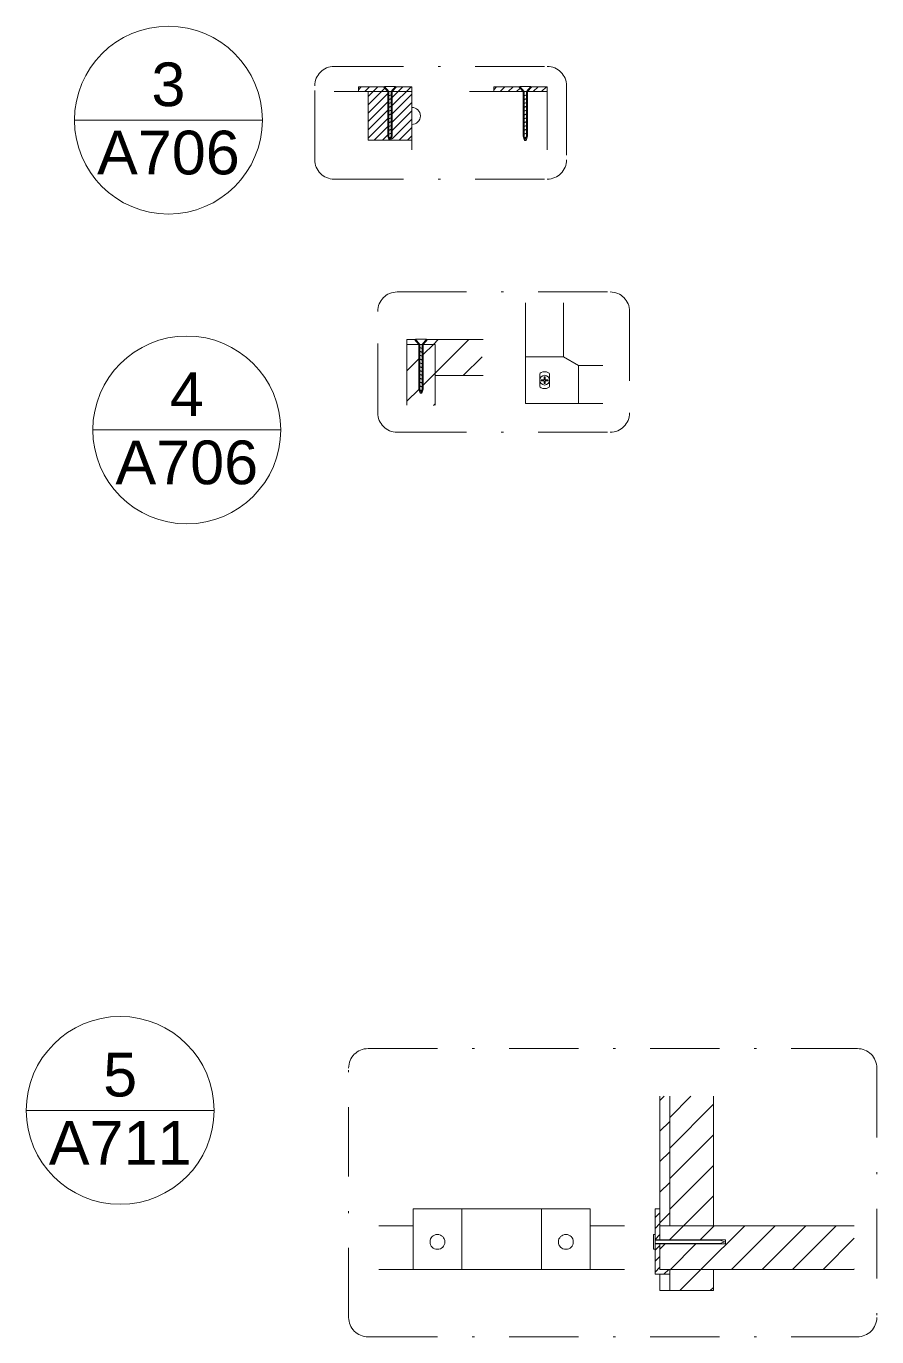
# Model space of a CAD drawing. Header units: millimetres. Extents: x 1505 to 3782, y 1569 to 3456.
# Drawn here: x 1509.2 to 1548.1, y 1636.4 to 1696.4 of the extents above; entities that cross this region are included whole.
import ezdxf
from ezdxf.enums import TextEntityAlignment as Align

# ---------------------------------------------------------------- set-up
doc = ezdxf.new("R2010")
doc.units = ezdxf.units.MM
doc.linetypes.add('CENTERX2', pattern=[4, 2.5, -0.5, 0.5, -0.5])
doc.linetypes.add('TRATTOPUNTO2', pattern=[12.7, 6.35, -3.175, 0, -3.175])
for name, color, linetype, lineweight in [('A-FURN', 8, 'Continuous', 18), ('G-ANNO-DIM', 3, 'Continuous', 18), ('meccanismi', 4, 'Continuous', 18), ('viti', 2, 'Continuous', 18)]:
    doc.layers.add(name, color=color, linetype=linetype, lineweight=lineweight)
doc.styles.get("Standard").update_dxf_attribs({"font": 'arial.ttf'})
pattern_1 = [(225, (3654.1321, -1500.2862), (0.69846535, -0.69846535), [])]

msp = doc.modelspace()

# ---------------------------------------------------------------- hatches: boundary and pattern name
at = {"layer": 'A-FURN'}
h = msp.add_hatch(dxfattribs=at)
h.set_pattern_fill('ANSI31', color=256, scale=0.084537, angle=180)
h.set_pattern_definition([(225, (3578.37032, -1537.85956), (0.189791635, -0.189791635), [])])
h.paths.add_polyline_path([(1525.875, 1691.624), (1525.875, 1691.47), (1525.764, 1691.447), (1525.764, 1691.6)])
h.paths.add_polyline_path([(1525.74, 1691.441), (1525.741, 1691.442), (1525.899, 1691.476), (1525.9, 1691.476), (1525.9, 1691.476), (1525.901, 1691.475), (1525.901, 1691.475), (1525.902, 1691.475), (1525.902, 1691.474), (1525.903, 1691.474), (1525.903, 1691.473), (1525.903, 1691.472), (1525.904, 1691.472), (1525.904, 1691.471), (1525.904, 1691.47), (1525.904, 1691.469), (1525.904, 1691.468), (1525.905, 1691.467), (1525.905, 1691.466), (1525.905, 1691.465), (1525.905, 1691.464), (1525.904, 1691.463), (1525.904, 1691.462), (1525.904, 1691.461), (1525.904, 1691.46), (1525.904, 1691.459), (1525.903, 1691.458), (1525.903, 1691.457), (1525.903, 1691.457), (1525.902, 1691.456), (1525.902, 1691.455), (1525.901, 1691.455), (1525.901, 1691.454), (1525.9, 1691.454), (1525.9, 1691.453), (1525.899, 1691.453), (1525.741, 1691.419), (1525.74, 1691.419), (1525.739, 1691.419), (1525.739, 1691.419), (1525.738, 1691.42), (1525.738, 1691.42), (1525.737, 1691.421), (1525.737, 1691.421), (1525.737, 1691.422), (1525.736, 1691.422), (1525.736, 1691.423), (1525.736, 1691.424), (1525.736, 1691.425), (1525.735, 1691.426), (1525.735, 1691.427), (1525.735, 1691.428), (1525.735, 1691.429), (1525.735, 1691.43), (1525.735, 1691.431), (1525.735, 1691.432), (1525.735, 1691.433), (1525.736, 1691.434), (1525.736, 1691.435), (1525.736, 1691.436), (1525.736, 1691.437), (1525.737, 1691.437), (1525.737, 1691.438), (1525.737, 1691.439), (1525.738, 1691.44), (1525.738, 1691.44), (1525.739, 1691.441), (1525.739, 1691.441)])
h.paths.add_polyline_path([(1525.875, 1691.822), (1525.764, 1691.798), (1525.764, 1691.952), (1525.875, 1691.975)])
h.paths.add_polyline_path([(1526.065, 1693.594), (1525.875, 1693.371), (1526.821, 1693.371), (1526.821, 1693.594)])
h.paths.add_polyline_path([(1525.875, 1693.205), (1525.875, 1693.052), (1525.764, 1693.028), (1525.764, 1693.182)])
h.paths.add_polyline_path([(1525.9, 1693.035), (1525.899, 1693.035), (1525.741, 1693.001), (1525.74, 1693.001), (1525.74, 1693.001), (1525.739, 1693.001), (1525.739, 1693.001), (1525.738, 1693.001), (1525.738, 1693.002), (1525.737, 1693.002), (1525.737, 1693.002), (1525.737, 1693.003), (1525.737, 1693.004), (1525.736, 1693.004), (1525.736, 1693.005), (1525.736, 1693.006), (1525.736, 1693.006), (1525.736, 1693.007), (1525.735, 1693.008), (1525.735, 1693.009), (1525.735, 1693.009), (1525.735, 1693.01), (1525.735, 1693.011), (1525.735, 1693.012), (1525.735, 1693.013), (1525.735, 1693.014), (1525.736, 1693.015), (1525.736, 1693.015), (1525.736, 1693.016), (1525.736, 1693.017), (1525.736, 1693.018), (1525.737, 1693.018), (1525.737, 1693.019), (1525.737, 1693.02), (1525.737, 1693.02), (1525.738, 1693.021), (1525.738, 1693.021), (1525.739, 1693.022), (1525.739, 1693.022), (1525.74, 1693.023), (1525.74, 1693.023), (1525.741, 1693.023), (1525.899, 1693.057), (1525.9, 1693.057), (1525.9, 1693.057), (1525.901, 1693.057), (1525.901, 1693.057), (1525.902, 1693.056), (1525.902, 1693.056), (1525.902, 1693.056), (1525.903, 1693.055), (1525.903, 1693.055), (1525.903, 1693.054), (1525.904, 1693.054), (1525.904, 1693.053), (1525.904, 1693.052), (1525.904, 1693.052), (1525.904, 1693.051), (1525.904, 1693.05), (1525.904, 1693.049), (1525.905, 1693.048), (1525.905, 1693.047), (1525.905, 1693.047), (1525.905, 1693.046), (1525.904, 1693.045), (1525.904, 1693.044), (1525.904, 1693.043), (1525.904, 1693.042), (1525.904, 1693.042), (1525.904, 1693.041), (1525.904, 1693.04), (1525.903, 1693.039), (1525.903, 1693.039), (1525.903, 1693.038), (1525.902, 1693.037), (1525.902, 1693.037), (1525.902, 1693.036), (1525.901, 1693.036), (1525.901, 1693.035), (1525.9, 1693.035)])
h.paths.add_polyline_path([(1525.764, 1692.852), (1525.764, 1693.006), (1525.875, 1693.03), (1525.875, 1692.876)])
h.paths.add_polyline_path([(1525.764, 1692.501), (1525.764, 1692.654), (1525.875, 1692.678), (1525.875, 1692.525)])
h.paths.add_polyline_path([(1525.74, 1692.671), (1525.741, 1692.672), (1525.899, 1692.706), (1525.9, 1692.706), (1525.9, 1692.706), (1525.901, 1692.705), (1525.901, 1692.705), (1525.902, 1692.705), (1525.902, 1692.705), (1525.902, 1692.704), (1525.903, 1692.704), (1525.903, 1692.703), (1525.903, 1692.703), (1525.904, 1692.702), (1525.904, 1692.702), (1525.904, 1692.701), (1525.904, 1692.7), (1525.904, 1692.699), (1525.904, 1692.699), (1525.904, 1692.698), (1525.905, 1692.697), (1525.905, 1692.696), (1525.905, 1692.695), (1525.905, 1692.694), (1525.904, 1692.693), (1525.904, 1692.693), (1525.904, 1692.692), (1525.904, 1692.691), (1525.904, 1692.69), (1525.904, 1692.689), (1525.904, 1692.689), (1525.903, 1692.688), (1525.903, 1692.687), (1525.903, 1692.686), (1525.902, 1692.686), (1525.902, 1692.685), (1525.902, 1692.685), (1525.901, 1692.684), (1525.901, 1692.684), (1525.9, 1692.684), (1525.9, 1692.683), (1525.899, 1692.683), (1525.741, 1692.649), (1525.74, 1692.649), (1525.74, 1692.649), (1525.739, 1692.649), (1525.739, 1692.65), (1525.738, 1692.65), (1525.738, 1692.65), (1525.737, 1692.651), (1525.737, 1692.651), (1525.737, 1692.652), (1525.737, 1692.652), (1525.736, 1692.653), (1525.736, 1692.653), (1525.736, 1692.654), (1525.736, 1692.655), (1525.736, 1692.656), (1525.735, 1692.656), (1525.735, 1692.657), (1525.735, 1692.658), (1525.735, 1692.659), (1525.735, 1692.66), (1525.735, 1692.661), (1525.735, 1692.661), (1525.735, 1692.662), (1525.736, 1692.663), (1525.736, 1692.664), (1525.736, 1692.665), (1525.736, 1692.666), (1525.736, 1692.666), (1525.737, 1692.667), (1525.737, 1692.668), (1525.737, 1692.668), (1525.737, 1692.669), (1525.738, 1692.67), (1525.738, 1692.67), (1525.739, 1692.67), (1525.739, 1692.671), (1525.74, 1692.671)])
h.paths.add_polyline_path([(1525.764, 1692.303), (1525.875, 1692.327), (1525.875, 1692.173), (1525.764, 1692.15)])
h.paths.add_polyline_path([(1525.718, 1691.146), (1525.718, 1693.371), (1524.819, 1693.371), (1524.819, 1691.146)])
h.paths.add_polyline_path([(1525.921, 1693.371), (1525.921, 1691.146), (1526.821, 1691.146), (1526.821, 1693.371)])
h.paths.add_polyline_path([(1525.9, 1693.233), (1525.741, 1693.199), (1525.74, 1693.198), (1525.738, 1693.197), (1525.737, 1693.196), (1525.737, 1693.194), (1525.736, 1693.193), (1525.736, 1693.191), (1525.735, 1693.19), (1525.735, 1693.188), (1525.735, 1693.186), (1525.735, 1693.185), (1525.735, 1693.183), (1525.736, 1693.182), (1525.736, 1693.18), (1525.737, 1693.179), (1525.737, 1693.178), (1525.738, 1693.177), (1525.74, 1693.176), (1525.764, 1693.182), (1525.764, 1693.028), (1525.741, 1693.023), (1525.74, 1693.023), (1525.738, 1693.022), (1525.737, 1693.02), (1525.737, 1693.019), (1525.736, 1693.017), (1525.736, 1693.016), (1525.735, 1693.014), (1525.735, 1693.012), (1525.735, 1693.011), (1525.735, 1693.009), (1525.735, 1693.007), (1525.736, 1693.006), (1525.736, 1693.005), (1525.737, 1693.003), (1525.737, 1693.002), (1525.738, 1693.001), (1525.74, 1693.001), (1525.764, 1693.006), (1525.764, 1692.852), (1525.741, 1692.847), (1525.74, 1692.847), (1525.738, 1692.846), (1525.737, 1692.844), (1525.737, 1692.843), (1525.736, 1692.842), (1525.736, 1692.84), (1525.735, 1692.838), (1525.735, 1692.837), (1525.735, 1692.835), (1525.735, 1692.833), (1525.735, 1692.832), (1525.736, 1692.83), (1525.736, 1692.829), (1525.737, 1692.828), (1525.737, 1692.827), (1525.738, 1692.825), (1525.74, 1692.825), (1525.764, 1692.83), (1525.764, 1692.677), (1525.741, 1692.672), (1525.74, 1692.671), (1525.738, 1692.67), (1525.737, 1692.669), (1525.737, 1692.667), (1525.736, 1692.666), (1525.736, 1692.664), (1525.735, 1692.663), (1525.735, 1692.661), (1525.735, 1692.659), (1525.735, 1692.658), (1525.735, 1692.656), (1525.736, 1692.655), (1525.736, 1692.653), (1525.737, 1692.652), (1525.737, 1692.651), (1525.738, 1692.65), (1525.74, 1692.649), (1525.764, 1692.654), (1525.764, 1692.501), (1525.741, 1692.496), (1525.74, 1692.495), (1525.738, 1692.495), (1525.737, 1692.493), (1525.737, 1692.492), (1525.736, 1692.49), (1525.736, 1692.489), (1525.735, 1692.487), (1525.735, 1692.485), (1525.735, 1692.484), (1525.735, 1692.482), (1525.735, 1692.48), (1525.736, 1692.479), (1525.736, 1692.477), (1525.737, 1692.476), (1525.737, 1692.475), (1525.738, 1692.474), (1525.74, 1692.473), (1525.764, 1692.479), (1525.764, 1692.325), (1525.741, 1692.32), (1525.74, 1692.32), (1525.738, 1692.319), (1525.737, 1692.317), (1525.737, 1692.316), (1525.736, 1692.314), (1525.736, 1692.313), (1525.735, 1692.311), (1525.735, 1692.31), (1525.735, 1692.308), (1525.735, 1692.306), (1525.735, 1692.305), (1525.736, 1692.303), (1525.736, 1692.302), (1525.737, 1692.301), (1525.737, 1692.299), (1525.738, 1692.298), (1525.74, 1692.298), (1525.764, 1692.303), (1525.764, 1692.15), (1525.741, 1692.144), (1525.74, 1692.144), (1525.738, 1692.143), (1525.737, 1692.141), (1525.737, 1692.14), (1525.736, 1692.139), (1525.736, 1692.137), (1525.735, 1692.135), (1525.735, 1692.134), (1525.735, 1692.132), (1525.735, 1692.131), (1525.735, 1692.129), (1525.736, 1692.127), (1525.736, 1692.126), (1525.737, 1692.125), (1525.737, 1692.124), (1525.738, 1692.123), (1525.74, 1692.122), (1525.764, 1692.127), (1525.764, 1691.974), (1525.741, 1691.969), (1525.74, 1691.968), (1525.738, 1691.967), (1525.737, 1691.966), (1525.737, 1691.964), (1525.736, 1691.963), (1525.736, 1691.961), (1525.735, 1691.96), (1525.735, 1691.958), (1525.735, 1691.956), (1525.735, 1691.955), (1525.735, 1691.953), (1525.736, 1691.952), (1525.736, 1691.95), (1525.737, 1691.949), (1525.737, 1691.948), (1525.738, 1691.947), (1525.74, 1691.946), (1525.764, 1691.952), (1525.764, 1691.798), (1525.741, 1691.793), (1525.74, 1691.793), (1525.738, 1691.792), (1525.737, 1691.79), (1525.737, 1691.789), (1525.736, 1691.787), (1525.736, 1691.786), (1525.735, 1691.784), (1525.735, 1691.782), (1525.735, 1691.781), (1525.735, 1691.779), (1525.735, 1691.777), (1525.736, 1691.776), (1525.736, 1691.775), (1525.737, 1691.773), (1525.737, 1691.772), (1525.738, 1691.771), (1525.74, 1691.771), (1525.764, 1691.776), (1525.764, 1691.622), (1525.741, 1691.617), (1525.74, 1691.617), (1525.738, 1691.616), (1525.737, 1691.614), (1525.737, 1691.613), (1525.736, 1691.612), (1525.736, 1691.61), (1525.735, 1691.608), (1525.735, 1691.607), (1525.735, 1691.605), (1525.735, 1691.603), (1525.735, 1691.602), (1525.736, 1691.6), (1525.736, 1691.599), (1525.737, 1691.598), (1525.737, 1691.597), (1525.738, 1691.595), (1525.74, 1691.595), (1525.764, 1691.6), (1525.764, 1691.447), (1525.741, 1691.442), (1525.74, 1691.441), (1525.738, 1691.44), (1525.737, 1691.439), (1525.737, 1691.437), (1525.736, 1691.436), (1525.736, 1691.434), (1525.735, 1691.433), (1525.735, 1691.431), (1525.735, 1691.429), (1525.735, 1691.428), (1525.735, 1691.426), (1525.736, 1691.425), (1525.736, 1691.423), (1525.737, 1691.422), (1525.737, 1691.421), (1525.738, 1691.42), (1525.74, 1691.419), (1525.764, 1691.424), (1525.764, 1691.327), (1525.782, 1691.275), (1525.768, 1691.272), (1525.767, 1691.271), (1525.766, 1691.27), (1525.765, 1691.269), (1525.764, 1691.267), (1525.763, 1691.266), (1525.763, 1691.264), (1525.763, 1691.263), (1525.763, 1691.261), (1525.763, 1691.259), (1525.763, 1691.258), (1525.763, 1691.256), (1525.763, 1691.255), (1525.763, 1691.253), (1525.764, 1691.252), (1525.765, 1691.251), (1525.766, 1691.25), (1525.767, 1691.249), (1525.789, 1691.254), (1525.82, 1691.161), (1525.856, 1691.268), (1525.879, 1691.273), (1525.88, 1691.274), (1525.882, 1691.275), (1525.883, 1691.276), (1525.883, 1691.278), (1525.884, 1691.279), (1525.884, 1691.281), (1525.885, 1691.282), (1525.885, 1691.284), (1525.885, 1691.286), (1525.885, 1691.287), (1525.885, 1691.289), (1525.884, 1691.29), (1525.884, 1691.292), (1525.884, 1691.293), (1525.883, 1691.294), (1525.882, 1691.295), (1525.88, 1691.296), (1525.864, 1691.292), (1525.875, 1691.327), (1525.875, 1691.448), (1525.899, 1691.453), (1525.9, 1691.454), (1525.902, 1691.455), (1525.903, 1691.456), (1525.903, 1691.458), (1525.904, 1691.459), (1525.904, 1691.461), (1525.904, 1691.462), (1525.905, 1691.464), (1525.905, 1691.466), (1525.905, 1691.467), (1525.904, 1691.469), (1525.904, 1691.47), (1525.904, 1691.472), (1525.903, 1691.473), (1525.903, 1691.474), (1525.902, 1691.475), (1525.9, 1691.476), (1525.875, 1691.47), (1525.875, 1691.624), (1525.899, 1691.629), (1525.9, 1691.629), (1525.902, 1691.63), (1525.903, 1691.632), (1525.903, 1691.633), (1525.904, 1691.635), (1525.904, 1691.636), (1525.904, 1691.638), (1525.905, 1691.64), (1525.905, 1691.641), (1525.905, 1691.643), (1525.904, 1691.645), (1525.904, 1691.646), (1525.904, 1691.647), (1525.903, 1691.649), (1525.903, 1691.65), (1525.902, 1691.651), (1525.9, 1691.651), (1525.875, 1691.646), (1525.875, 1691.8), (1525.899, 1691.805), (1525.9, 1691.805), (1525.902, 1691.806), (1525.903, 1691.808), (1525.903, 1691.809), (1525.904, 1691.811), (1525.904, 1691.812), (1525.904, 1691.814), (1525.905, 1691.815), (1525.905, 1691.817), (1525.905, 1691.819), (1525.904, 1691.82), (1525.904, 1691.822), (1525.904, 1691.823), (1525.903, 1691.824), (1525.903, 1691.825), (1525.902, 1691.827), (1525.9, 1691.827), (1525.875, 1691.822), (1525.875, 1691.975), (1525.899, 1691.98), (1525.9, 1691.981), (1525.902, 1691.982), (1525.903, 1691.984), (1525.903, 1691.985), (1525.904, 1691.986), (1525.904, 1691.988), (1525.904, 1691.989), (1525.905, 1691.991), (1525.905, 1691.993), (1525.905, 1691.994), (1525.904, 1691.996), (1525.904, 1691.997), (1525.904, 1691.999), (1525.903, 1692), (1525.903, 1692.001), (1525.902, 1692.002), (1525.9, 1692.003), (1525.875, 1691.998), (1525.875, 1692.151), (1525.899, 1692.156), (1525.9, 1692.157), (1525.902, 1692.158), (1525.903, 1692.159), (1525.903, 1692.161), (1525.904, 1692.162), (1525.904, 1692.163), (1525.904, 1692.165), (1525.905, 1692.167), (1525.905, 1692.168), (1525.905, 1692.17), (1525.904, 1692.172), (1525.904, 1692.173), (1525.904, 1692.175), (1525.903, 1692.176), (1525.903, 1692.177), (1525.902, 1692.178), (1525.9, 1692.179), (1525.875, 1692.173), (1525.875, 1692.327), (1525.899, 1692.332), (1525.9, 1692.332), (1525.902, 1692.333), (1525.903, 1692.335), (1525.903, 1692.336), (1525.904, 1692.338), (1525.904, 1692.339), (1525.904, 1692.341), (1525.905, 1692.342), (1525.905, 1692.344), (1525.905, 1692.346), (1525.904, 1692.347), (1525.904, 1692.349), (1525.904, 1692.35), (1525.903, 1692.352), (1525.903, 1692.353), (1525.902, 1692.354), (1525.9, 1692.354), (1525.875, 1692.349), (1525.875, 1692.503), (1525.899, 1692.508), (1525.9, 1692.508), (1525.902, 1692.509), (1525.903, 1692.511), (1525.903, 1692.512), (1525.904, 1692.513), (1525.904, 1692.515), (1525.904, 1692.517), (1525.905, 1692.518), (1525.905, 1692.52), (1525.905, 1692.522), (1525.904, 1692.523), (1525.904, 1692.525), (1525.904, 1692.526), (1525.903, 1692.527), (1525.903, 1692.528), (1525.902, 1692.529), (1525.9, 1692.53), (1525.875, 1692.525), (1525.875, 1692.678), (1525.899, 1692.683), (1525.9, 1692.684), (1525.902, 1692.685), (1525.903, 1692.686), (1525.903, 1692.688), (1525.904, 1692.689), (1525.904, 1692.691), (1525.904, 1692.692), (1525.905, 1692.694), (1525.905, 1692.696), (1525.905, 1692.697), (1525.904, 1692.699), (1525.904, 1692.7), (1525.904, 1692.702), (1525.903, 1692.703), (1525.903, 1692.704), (1525.902, 1692.705), (1525.9, 1692.706), (1525.875, 1692.7), (1525.875, 1692.854), (1525.899, 1692.859), (1525.9, 1692.859), (1525.902, 1692.86), (1525.903, 1692.862), (1525.903, 1692.863), (1525.904, 1692.865), (1525.904, 1692.866), (1525.904, 1692.868), (1525.905, 1692.87), (1525.905, 1692.871), (1525.905, 1692.873), (1525.904, 1692.875), (1525.904, 1692.876), (1525.904, 1692.877), (1525.903, 1692.879), (1525.903, 1692.88), (1525.902, 1692.881), (1525.9, 1692.881), (1525.875, 1692.876), (1525.875, 1693.03), (1525.899, 1693.035), (1525.9, 1693.035), (1525.902, 1693.036), (1525.903, 1693.038), (1525.903, 1693.039), (1525.904, 1693.041), (1525.904, 1693.042), (1525.904, 1693.044), (1525.905, 1693.045), (1525.905, 1693.047), (1525.905, 1693.049), (1525.904, 1693.05), (1525.904, 1693.052), (1525.904, 1693.053), (1525.903, 1693.054), (1525.903, 1693.055), (1525.902, 1693.057), (1525.9, 1693.057), (1525.875, 1693.052), (1525.875, 1693.205), (1525.899, 1693.21), (1525.9, 1693.211), (1525.902, 1693.212), (1525.903, 1693.214), (1525.903, 1693.215), (1525.904, 1693.216), (1525.904, 1693.218), (1525.904, 1693.219), (1525.905, 1693.221), (1525.905, 1693.223), (1525.905, 1693.224), (1525.904, 1693.226), (1525.904, 1693.227), (1525.904, 1693.229), (1525.903, 1693.23), (1525.903, 1693.231), (1525.902, 1693.232)])
h.paths.add_polyline_path([(1525.718, 1693.371), (1525.529, 1693.594), (1524.374, 1693.594), (1524.374, 1693.371)])
h = msp.add_hatch(dxfattribs=at)
h.set_pattern_fill('ANSI31', color=256, scale=0.311112, angle=180)
h.set_pattern_definition([(225, (-1448.5285, -1553.2216), (0.69846535, -0.69846535), [])])
h.paths.add_polyline_path([(1538.611, 1647.4), (1538.166, 1647.4), (1538.166, 1641.479), (1538.611, 1641.479)])
h = msp.add_hatch(dxfattribs=at)
h.set_pattern_fill('ANSI31', color=256, scale=0.311112, angle=180)
h.set_pattern_definition(pattern_1)
h.paths.add_polyline_path([(1540.611, 1647.4), (1538.611, 1647.4), (1538.611, 1641.479), (1540.611, 1641.479)])
h = msp.add_hatch(dxfattribs=at)
h.set_pattern_fill('ANSI31', color=256, scale=0.111111)
h.set_pattern_definition([(45, (1129.64293, 1309.38232), (-0.2494519, 0.2494519), [])])
h.paths.add_polyline_path([(1537.944, 1640.813), (1538.166, 1640.813), (1538.166, 1642.246), (1537.944, 1642.246)])
h.paths.add_polyline_path([(1538.166, 1640.665), (1537.944, 1640.665), (1537.944, 1640.399), (1537.944, 1639.257), (1538.611, 1639.257), (1538.611, 1639.479), (1538.166, 1639.479)])
h = msp.add_hatch(dxfattribs=at)
h.set_pattern_fill('ANSI31', color=256, scale=0.311112, angle=180)
h.set_pattern_definition(pattern_1)
h.paths.add_polyline_path([(1538.611, 1639.479), (1538.611, 1638.511), (1540.611, 1638.511), (1540.611, 1639.479)])
at = {"layer": 'meccanismi'}
h = msp.add_hatch(dxfattribs=at)
h.set_pattern_fill('ANSI31', color=8, scale=0.311112, angle=180)
h.set_pattern_definition([(225, (1920.5835, 1024.0946), (0.6984653, -0.6984653), [])])
h.paths.add_polyline_path([(1530.08, 1682.029, -0.151551), (1529.707, 1680.381), (1527.879, 1680.381), (1527.879, 1681.807), (1527.293, 1681.807), (1527.482, 1682.029)])

# ---------------------------------------------------------------- linework, layer by layer
at = {"layer": 'A-FURN', "color": 6}
for p, q in [((1525.718, 1693.371), (1525.529, 1693.594)), ((1526.111, 1693.594), (1525.921, 1693.371)), ((1531.907, 1693.371), (1531.717, 1693.594)), ((1532.299, 1693.594), (1532.11, 1693.371)), ((1525.718, 1693.371), (1525.718, 1691.327)), ((1525.921, 1693.371), (1525.921, 1691.327)), ((1531.907, 1693.371), (1531.907, 1691.327)), ((1532.11, 1693.371), (1532.11, 1691.327)), ((1532.021, 1683.715), (1532.021, 1681.231)), ((1533.76, 1681.231), (1533.76, 1683.715)), ((1526.596, 1679.029), (1526.596, 1681.807)), ((1527.136, 1681.807), (1526.947, 1682.029)), ((1527.136, 1681.807), (1527.136, 1679.763)), ((1527.529, 1682.029), (1527.339, 1681.807)), ((1527.339, 1681.807), (1527.339, 1679.763)), ((1527.879, 1679.029), (1527.879, 1681.807))]:
    msp.add_line(p, q, dxfattribs=at)
at = {"layer": 'A-FURN', "linetype": 'Continuous'}
for p, q in [((1530.694, 1693.594), (1530.562, 1693.461)), ((1531.074, 1693.594), (1530.851, 1693.371)), ((1531.453, 1693.594), (1531.231, 1693.371)), ((1532.592, 1693.594), (1532.37, 1693.371)), ((1532.972, 1693.594), (1532.749, 1693.371)), ((1531.77, 1693.531), (1531.611, 1693.371)), ((1527.804, 1681.807), (1527.339, 1681.342)), ((1527.136, 1681.139), (1526.596, 1680.599)), ((1527.879, 1680.485), (1527.339, 1679.945)), ((1527.136, 1679.742), (1526.596, 1679.202)), ((1527.879, 1679.088), (1527.803, 1679.013)), ((1539.247, 1641.479), (1538.603, 1640.835)), ((1540.644, 1641.479), (1540, 1640.835)), ((1542.041, 1641.479), (1540.041, 1639.479)), ((1543.438, 1641.479), (1541.438, 1639.479)), ((1544.835, 1641.479), (1542.835, 1639.479)), ((1546.232, 1641.479), (1544.232, 1639.479)), ((1547.055, 1640.906), (1545.629, 1639.479)), ((1538.41, 1640.642), (1538.166, 1640.398)), ((1539.807, 1640.642), (1538.644, 1639.479)), ((1547.055, 1639.509), (1547.026, 1639.479))]:
    msp.add_line(p, q, dxfattribs=at)
at = {"layer": 'A-FURN', "color": 6, "linetype": 'CENTERX2'}
for p, q in [((1525.718, 1691.327), (1525.779, 1691.146)), ((1525.921, 1691.327), (1525.861, 1691.146)), ((1531.907, 1691.327), (1531.97, 1691.138)), ((1532.11, 1691.327), (1532.047, 1691.138))]:
    msp.add_line(p, q, dxfattribs=at)
at = {"layer": 'A-FURN'}
for p, q in [((1527.136, 1681.807), (1526.596, 1681.807)), ((1527.879, 1681.807), (1527.339, 1681.807)), ((1535.547, 1679.106), (1533.953, 1679.106)), ((1538.611, 1647.4), (1538.611, 1641.479)), ((1540.611, 1641.479), (1540.611, 1647.4)), ((1538.166, 1642.085), (1538.166, 1640.835)), ((1525.302, 1641.479), (1526.879, 1641.479)), ((1525.302, 1641.479), (1526.879, 1641.479)), ((1534.973, 1641.479), (1536.55, 1641.479)), ((1538.166, 1641.479), (1547.055, 1641.479)), ((1537.944, 1640.835), (1541.162, 1640.835)), ((1541.162, 1640.642), (1541.162, 1640.835)), ((1537.944, 1640.642), (1541.162, 1640.642)), ((1538.166, 1640.642), (1538.166, 1639.479)), ((1536.55, 1639.479), (1525.302, 1639.479)), ((1538.166, 1639.479), (1547.055, 1639.479)), ((1538.166, 1638.511), (1538.166, 1639.257)), ((1538.611, 1639.479), (1538.611, 1638.511)), ((1540.611, 1638.511), (1540.611, 1639.479))]:
    msp.add_line(p, q, dxfattribs=at)
at = {"layer": 'A-FURN', "color": 6}
for points in [[(1525.718, 1693.371), (1523.265, 1693.371)], [(1525.875, 1693.371), (1525.764, 1693.371)], [(1526.821, 1693.371), (1525.921, 1693.371)], [(1526.821, 1690.704), (1526.821, 1693.371)], [(1531.907, 1693.371), (1529.454, 1693.371)], [(1532.064, 1693.371), (1531.953, 1693.371)], [(1533.009, 1693.371), (1532.11, 1693.371)], [(1533.009, 1690.704), (1533.009, 1693.371)], [(1532.047, 1691.138), (1531.97, 1691.138)], [(1533.76, 1681.231), (1533.76, 1683.715)], [(1527.276, 1679.574), (1527.199, 1679.574)]]:
    msp.add_lwpolyline(points, dxfattribs=at)
at = {"layer": 'A-FURN'}
for points in [[(1527.879, 1681.807), (1527.879, 1680.381)], [(1532.021, 1679.106), (1533.76, 1679.106)], [(1535.547, 1679.106), (1533.76, 1679.106)], [(1538.166, 1647.4), (1538.166, 1641.479)], [(1538.166, 1647.4), (1538.166, 1641.479), (1538.611, 1641.479), (1538.611, 1647.4)], [(1538.166, 1638.511), (1538.611, 1638.511)], [(1538.611, 1638.511), (1540.611, 1638.511)]]:
    msp.add_lwpolyline(points, dxfattribs=at)
at = {"layer": 'G-ANNO-DIM', "linetype": 'TRATTOPUNTO2', "ltscale": 0.5}
for points in [[(1523.265, 1694.524), (1533.009, 1694.524)], [(1522.376, 1690.256), (1522.376, 1693.635)], [(1533.898, 1693.635), (1533.898, 1690.256)], [(1523.265, 1689.367), (1533.009, 1689.367)], [(1526.146, 1684.205), (1535.89, 1684.205)], [(1525.257, 1678.676), (1525.257, 1683.316)], [(1536.779, 1683.316), (1536.779, 1678.676)], [(1526.146, 1677.787), (1535.89, 1677.787)], [(1524.816, 1649.584), (1547.193, 1649.584)], [(1523.927, 1637.285), (1523.927, 1648.695)], [(1548.082, 1648.695), (1548.082, 1637.285)], [(1524.816, 1636.396), (1547.193, 1636.396)]]:
    msp.add_lwpolyline(points, dxfattribs=at)
at = {"layer": 'G-ANNO-DIM'}
for points in [[(1519.983, 1692.069), (1511.389, 1692.069)], [(1520.824, 1677.892), (1512.231, 1677.892)], [(1517.777, 1646.755), (1509.184, 1646.755)]]:
    msp.add_lwpolyline(points, dxfattribs=at)
at = {"layer": 'G-ANNO-DIM', "linetype": 'Continuous'}
for centre in [(1515.686, 1692.069), (1516.527, 1677.892), (1513.48, 1646.755)]:
    msp.add_circle(centre, 4.297, dxfattribs=at)
at = {"layer": 'G-ANNO-DIM', "linetype": 'TRATTOPUNTO2', "ltscale": 0.5}
for centre, start, end in [((1523.265, 1693.635), 90, 180), ((1533.009, 1693.635), 0, 90), ((1523.265, 1690.256), 180, 270), ((1533.009, 1690.256), 270, 0), ((1526.146, 1683.316), 90, 180), ((1535.89, 1683.316), 0, 90), ((1526.146, 1678.676), 180, 270), ((1535.89, 1678.676), 270, 0), ((1524.816, 1648.695), 90, 180), ((1547.193, 1648.695), 0, 90), ((1524.816, 1637.285), 180, 270), ((1547.193, 1637.285), 270, 0)]:
    msp.add_arc(centre, 0.889, start, end, dxfattribs=at)
at = {"layer": 'meccanismi'}
for p, q in [((1526.596, 1682.029), (1526.993, 1682.029)), ((1527.482, 1682.029), (1530.08, 1682.029)), ((1532.021, 1679.106), (1532.021, 1681.231)), ((1532.021, 1681.231), (1533.76, 1681.231)), ((1534.437, 1680.845), (1533.76, 1681.231)), ((1532.668, 1679.897), (1532.668, 1680.44)), ((1533.113, 1679.897), (1533.113, 1680.44)), ((1532.021, 1679.106), (1535.547, 1679.106)), ((1526.879, 1642.246), (1534.973, 1642.246)), ((1526.879, 1639.479), (1526.879, 1642.246)), ((1529.101, 1642.246), (1529.101, 1639.479)), ((1532.751, 1642.246), (1532.751, 1639.479)), ((1534.973, 1642.246), (1534.973, 1639.479)), ((1538.166, 1642.246), (1537.944, 1642.246)), ((1537.944, 1642.246), (1537.944, 1639.257)), ((1538.166, 1640.835), (1538.166, 1642.246)), ((1538.166, 1639.479), (1538.166, 1640.642)), ((1534.973, 1639.479), (1526.879, 1639.479)), ((1537.944, 1639.257), (1538.611, 1639.257)), ((1538.611, 1639.479), (1538.611, 1639.257))]:
    msp.add_line(p, q, dxfattribs=at)
for points in [[(1525.575, 1693.594), (1524.374, 1693.594), (1524.374, 1693.371)], [(1526.821, 1693.371), (1526.821, 1693.594), (1526.065, 1693.594)], [(1530.562, 1693.594), (1530.562, 1693.371)], [(1530.562, 1693.594), (1531.763, 1693.594)], [(1533.009, 1693.594), (1532.253, 1693.594)], [(1533.009, 1693.371), (1533.009, 1693.594)], [(1524.374, 1693.371), (1525.718, 1693.371)], [(1524.819, 1693.371), (1524.819, 1691.146)], [(1525.764, 1693.371), (1525.875, 1693.371)], [(1525.921, 1693.371), (1526.821, 1693.371)], [(1526.821, 1693.371), (1526.821, 1691.146)], [(1530.562, 1693.371), (1531.907, 1693.371)], [(1531.953, 1693.371), (1532.064, 1693.371)], [(1532.11, 1693.371), (1533.009, 1693.371)], [(1524.819, 1691.146), (1526.821, 1691.146)], [(1526.596, 1681.807), (1526.596, 1682.029)], [(1527.136, 1681.807), (1526.596, 1681.807)], [(1527.879, 1680.381), (1527.879, 1681.807), (1527.339, 1681.807)], [(1530.08, 1680.381), (1527.879, 1680.381)], [(1534.437, 1679.106), (1534.437, 1680.845), (1535.547, 1680.845)], [(1538.611, 1639.479), (1538.166, 1639.479)]]:
    msp.add_lwpolyline(points, dxfattribs=at)
msp.add_arc((1526.821, 1692.259), 0.389, 270, 90, dxfattribs=at)
for points in [[(1532.668, 1680.44), (1532.668, 1680.588), (1533.113, 1680.588), (1533.113, 1680.44)], [(1533.113, 1679.897), (1533.113, 1679.749), (1532.668, 1679.749), (1532.668, 1679.897)]]:
    msp.add_open_spline(points, degree=3, dxfattribs=at)
at = {"layer": 'viti'}
for p, q in [((1525.764, 1693.371), (1525.565, 1693.605)), ((1525.565, 1693.605), (1526.075, 1693.605)), ((1526.075, 1693.605), (1525.875, 1693.371)), ((1531.953, 1693.371), (1531.753, 1693.605)), ((1531.753, 1693.605), (1532.263, 1693.605)), ((1532.263, 1693.605), (1532.064, 1693.371)), ((1525.764, 1693.371), (1525.875, 1693.371)), ((1531.953, 1693.371), (1532.064, 1693.371)), ((1527.492, 1682.041), (1526.983, 1682.041)), ((1526.983, 1682.041), (1527.182, 1681.807)), ((1527.159, 1681.668), (1527.317, 1681.634)), ((1527.159, 1681.646), (1527.317, 1681.612)), ((1527.293, 1681.807), (1527.182, 1681.807)), ((1527.293, 1681.807), (1527.492, 1682.041)), ((1527.159, 1681.493), (1527.317, 1681.459)), ((1527.159, 1681.47), (1527.317, 1681.436)), ((1527.159, 1681.317), (1527.317, 1681.283)), ((1527.159, 1681.295), (1527.317, 1681.261)), ((1527.159, 1681.141), (1527.317, 1681.107)), ((1527.159, 1681.119), (1527.317, 1681.085)), ((1527.159, 1680.965), (1527.317, 1680.931)), ((1527.159, 1680.943), (1527.317, 1680.909)), ((1527.159, 1680.79), (1527.317, 1680.756)), ((1527.159, 1680.767), (1527.317, 1680.734)), ((1527.159, 1680.614), (1527.317, 1680.58)), ((1527.159, 1680.592), (1527.317, 1680.558)), ((1527.159, 1680.438), (1527.317, 1680.404)), ((1527.159, 1680.416), (1527.317, 1680.382)), ((1527.159, 1680.263), (1527.317, 1680.229)), ((1527.159, 1680.24), (1527.317, 1680.206)), ((1527.159, 1680.087), (1527.317, 1680.053)), ((1527.159, 1680.065), (1527.317, 1680.031)), ((1527.159, 1679.911), (1527.317, 1679.877)), ((1527.159, 1679.889), (1527.317, 1679.855)), ((1527.182, 1679.763), (1527.194, 1679.728)), ((1527.293, 1679.763), (1527.276, 1679.71)), ((1532.735, 1680.191), (1532.868, 1680.191)), ((1532.735, 1680.146), (1532.868, 1680.146)), ((1532.868, 1680.324), (1532.868, 1680.191)), ((1532.868, 1680.146), (1532.868, 1680.013)), ((1532.913, 1680.324), (1532.913, 1680.191)), ((1532.913, 1680.191), (1533.046, 1680.191)), ((1532.913, 1680.146), (1533.046, 1680.146)), ((1532.913, 1680.146), (1532.913, 1680.013)), ((1527.178, 1679.731), (1527.29, 1679.707)), ((1527.178, 1679.709), (1527.29, 1679.685)), ((1527.202, 1679.704), (1527.238, 1679.596)), ((1527.269, 1679.69), (1527.238, 1679.596)), ((1537.87, 1640.399), (1537.87, 1641.078)), ((1537.87, 1641.078), (1537.944, 1641.078)), ((1537.944, 1641.078), (1537.944, 1640.399)), ((1540.907, 1640.813), (1537.944, 1640.813)), ((1540.907, 1640.813), (1541.129, 1640.739)), ((1537.944, 1640.399), (1537.87, 1640.399)), ((1540.907, 1640.665), (1537.944, 1640.665)), ((1540.907, 1640.665), (1541.129, 1640.739))]:
    msp.add_line(p, q, dxfattribs=at)
at = {"layer": 'viti', "linetype": 'CENTERX2'}
for p, q in [((1525.899, 1693.233), (1525.741, 1693.199)), ((1525.899, 1693.21), (1525.741, 1693.176)), ((1525.899, 1693.057), (1525.741, 1693.023)), ((1525.899, 1693.035), (1525.741, 1693.001)), ((1532.087, 1693.233), (1531.929, 1693.199)), ((1532.087, 1693.21), (1531.929, 1693.176)), ((1532.087, 1693.057), (1531.929, 1693.023)), ((1532.087, 1693.035), (1531.929, 1693.001)), ((1525.899, 1692.881), (1525.741, 1692.847)), ((1525.899, 1692.859), (1525.741, 1692.825)), ((1525.899, 1692.706), (1525.741, 1692.672)), ((1525.899, 1692.683), (1525.741, 1692.649)), ((1525.899, 1692.53), (1525.741, 1692.496)), ((1525.899, 1692.508), (1525.741, 1692.474)), ((1525.899, 1692.354), (1525.741, 1692.32)), ((1532.087, 1692.881), (1531.929, 1692.847)), ((1532.087, 1692.859), (1531.929, 1692.825)), ((1532.087, 1692.706), (1531.929, 1692.672)), ((1532.087, 1692.683), (1531.929, 1692.649)), ((1532.087, 1692.53), (1531.929, 1692.496)), ((1532.087, 1692.508), (1531.929, 1692.474)), ((1532.087, 1692.354), (1531.929, 1692.32)), ((1525.899, 1692.332), (1525.741, 1692.298)), ((1525.899, 1692.178), (1525.741, 1692.144)), ((1525.899, 1692.156), (1525.741, 1692.122)), ((1525.899, 1692.003), (1525.741, 1691.969)), ((1525.899, 1691.98), (1525.741, 1691.946)), ((1525.899, 1691.827), (1525.741, 1691.793)), ((1525.899, 1691.805), (1525.741, 1691.771)), ((1532.087, 1692.332), (1531.929, 1692.298)), ((1532.087, 1692.178), (1531.929, 1692.144)), ((1532.087, 1692.156), (1531.929, 1692.122)), ((1532.087, 1692.003), (1531.929, 1691.969)), ((1532.087, 1691.98), (1531.929, 1691.946)), ((1532.087, 1691.827), (1531.929, 1691.793)), ((1532.087, 1691.805), (1531.929, 1691.771)), ((1531.953, 1692.15), (1531.953, 1692.303)), ((1531.953, 1691.974), (1531.953, 1692.127)), ((1531.953, 1691.798), (1531.953, 1691.952)), ((1531.953, 1691.622), (1531.953, 1691.776)), ((1532.064, 1692.173), (1532.064, 1692.327)), ((1532.064, 1691.998), (1532.064, 1692.151)), ((1532.064, 1691.822), (1532.064, 1691.975)), ((1532.064, 1691.646), (1532.064, 1691.8)), ((1525.899, 1691.651), (1525.741, 1691.617)), ((1525.899, 1691.629), (1525.741, 1691.595)), ((1525.899, 1691.476), (1525.741, 1691.442)), ((1525.899, 1691.453), (1525.741, 1691.419)), ((1525.764, 1691.327), (1525.782, 1691.275)), ((1525.879, 1691.296), (1525.768, 1691.272)), ((1525.879, 1691.273), (1525.768, 1691.249)), ((1525.789, 1691.254), (1525.82, 1691.161)), ((1525.856, 1691.268), (1525.82, 1691.161)), ((1525.875, 1691.327), (1525.864, 1691.292)), ((1532.087, 1691.651), (1531.929, 1691.617)), ((1532.087, 1691.629), (1531.929, 1691.595)), ((1532.087, 1691.476), (1531.929, 1691.442)), ((1532.087, 1691.453), (1531.929, 1691.419)), ((1531.953, 1691.447), (1531.953, 1691.6)), ((1531.953, 1691.447), (1531.953, 1691.6)), ((1531.953, 1691.327), (1531.953, 1691.424)), ((1531.953, 1691.327), (1531.97, 1691.275)), ((1532.068, 1691.296), (1531.956, 1691.272)), ((1532.068, 1691.273), (1531.956, 1691.249)), ((1531.977, 1691.254), (1532.008, 1691.161)), ((1532.044, 1691.268), (1532.008, 1691.161)), ((1532.064, 1691.327), (1532.052, 1691.292)), ((1532.064, 1691.47), (1532.064, 1691.624)), ((1532.064, 1691.327), (1532.064, 1691.448))]:
    msp.add_line(p, q, dxfattribs=at)
at = {"layer": 'viti', "color": 6}
for p, q in [((1527.136, 1679.763), (1527.199, 1679.574)), ((1527.339, 1679.763), (1527.276, 1679.574))]:
    msp.add_line(p, q, dxfattribs=at)
at = {"layer": 'viti', "linetype": 'CENTERX2'}
for points in [[(1525.764, 1693.204), (1525.764, 1693.371)], [(1525.764, 1693.028), (1525.764, 1693.182)], [(1525.764, 1692.852), (1525.764, 1693.006)], [(1525.764, 1692.852), (1525.764, 1693.006)], [(1525.875, 1693.228), (1525.875, 1693.371)], [(1525.875, 1693.052), (1525.875, 1693.205)], [(1525.875, 1692.876), (1525.875, 1693.03)], [(1531.953, 1693.204), (1531.953, 1693.371)], [(1531.953, 1693.028), (1531.953, 1693.182)], [(1531.953, 1692.852), (1531.953, 1693.006)], [(1531.953, 1692.852), (1531.953, 1693.006)], [(1532.064, 1693.228), (1532.064, 1693.371)], [(1532.064, 1693.052), (1532.064, 1693.205)], [(1532.064, 1692.876), (1532.064, 1693.03)], [(1525.764, 1692.677), (1525.764, 1692.83)], [(1525.764, 1692.501), (1525.764, 1692.654)], [(1525.764, 1692.325), (1525.764, 1692.479)], [(1525.875, 1692.7), (1525.875, 1692.854)], [(1525.875, 1692.525), (1525.875, 1692.678)], [(1525.875, 1692.349), (1525.875, 1692.503)], [(1531.953, 1692.677), (1531.953, 1692.83)], [(1531.953, 1692.501), (1531.953, 1692.654)], [(1531.953, 1692.325), (1531.953, 1692.479)], [(1532.064, 1692.7), (1532.064, 1692.854)], [(1532.064, 1692.525), (1532.064, 1692.678)], [(1532.064, 1692.349), (1532.064, 1692.503)], [(1525.764, 1692.15), (1525.764, 1692.303)], [(1525.764, 1691.974), (1525.764, 1692.127)], [(1525.764, 1691.798), (1525.764, 1691.952)], [(1525.764, 1691.622), (1525.764, 1691.776)], [(1525.875, 1692.173), (1525.875, 1692.327)], [(1525.875, 1691.998), (1525.875, 1692.151)], [(1525.875, 1691.822), (1525.875, 1691.975)], [(1525.875, 1691.646), (1525.875, 1691.8)], [(1525.764, 1691.447), (1525.764, 1691.6)], [(1525.764, 1691.447), (1525.764, 1691.6)], [(1525.764, 1691.327), (1525.764, 1691.424)], [(1525.875, 1691.47), (1525.875, 1691.624)], [(1525.875, 1691.327), (1525.875, 1691.448)]]:
    msp.add_lwpolyline(points, dxfattribs=at)
at = {"layer": 'viti'}
for points in [[(1527.182, 1681.663), (1527.182, 1681.807)], [(1527.182, 1681.487), (1527.182, 1681.641)], [(1527.293, 1681.639), (1527.293, 1681.807)], [(1527.293, 1681.464), (1527.293, 1681.617)], [(1527.182, 1681.312), (1527.182, 1681.465)], [(1527.182, 1681.136), (1527.182, 1681.29)], [(1527.182, 1680.96), (1527.182, 1681.114)], [(1527.293, 1681.288), (1527.293, 1681.441)], [(1527.293, 1681.288), (1527.293, 1681.441)], [(1527.293, 1681.112), (1527.293, 1681.266)], [(1527.293, 1680.937), (1527.293, 1681.09)], [(1527.182, 1680.785), (1527.182, 1680.938)], [(1527.182, 1680.609), (1527.182, 1680.762)], [(1527.182, 1680.433), (1527.182, 1680.587)], [(1527.182, 1680.257), (1527.182, 1680.411)], [(1527.293, 1680.761), (1527.293, 1680.914)], [(1527.293, 1680.585), (1527.293, 1680.739)], [(1527.293, 1680.409), (1527.293, 1680.563)], [(1527.293, 1680.234), (1527.293, 1680.387)], [(1527.182, 1680.082), (1527.182, 1680.235)], [(1527.182, 1679.906), (1527.182, 1680.06)], [(1527.182, 1679.763), (1527.182, 1679.884)], [(1527.293, 1680.058), (1527.293, 1680.211)], [(1527.293, 1679.882), (1527.293, 1680.036)], [(1527.293, 1679.882), (1527.293, 1680.036)], [(1527.293, 1679.763), (1527.293, 1679.86)], [(1532.868, 1680.191), (1532.735, 1680.191), (1532.735, 1680.146)], [(1532.913, 1680.191), (1532.913, 1680.324), (1532.868, 1680.324)], [(1532.913, 1680.146), (1532.913, 1680.013), (1532.868, 1680.013)], [(1532.913, 1680.191), (1533.046, 1680.191), (1533.046, 1680.146)]]:
    msp.add_lwpolyline(points, dxfattribs=at)
for centre, radius in [((1532.891, 1680.169), 0.222), ((1527.99, 1640.739), 0.34), ((1533.862, 1640.739), 0.34)]:
    msp.add_circle(centre, radius, dxfattribs=at)
at = {"layer": 'viti', "linetype": 'CENTERX2'}
for points in [[(1525.741, 1693.176), (1525.733, 1693.175), (1525.733, 1693.197), (1525.741, 1693.199)], [(1525.741, 1693.001), (1525.733, 1692.999), (1525.733, 1693.021), (1525.741, 1693.023)], [(1525.899, 1693.21), (1525.906, 1693.212), (1525.906, 1693.234), (1525.899, 1693.233)], [(1525.899, 1693.035), (1525.906, 1693.036), (1525.906, 1693.059), (1525.899, 1693.057)], [(1531.929, 1693.176), (1531.922, 1693.175), (1531.922, 1693.197), (1531.929, 1693.199)], [(1531.929, 1693.001), (1531.922, 1692.999), (1531.922, 1693.021), (1531.929, 1693.023)], [(1532.087, 1693.21), (1532.095, 1693.212), (1532.095, 1693.234), (1532.087, 1693.233)], [(1532.087, 1693.035), (1532.095, 1693.036), (1532.095, 1693.059), (1532.087, 1693.057)], [(1525.741, 1692.825), (1525.733, 1692.824), (1525.733, 1692.846), (1525.741, 1692.847)], [(1525.741, 1692.649), (1525.733, 1692.648), (1525.733, 1692.67), (1525.741, 1692.672)], [(1525.741, 1692.474), (1525.733, 1692.472), (1525.733, 1692.494), (1525.741, 1692.496)], [(1525.899, 1692.859), (1525.906, 1692.861), (1525.906, 1692.883), (1525.899, 1692.881)], [(1525.899, 1692.683), (1525.906, 1692.685), (1525.906, 1692.707), (1525.899, 1692.706)], [(1525.899, 1692.508), (1525.906, 1692.509), (1525.906, 1692.531), (1525.899, 1692.53)], [(1525.899, 1692.332), (1525.906, 1692.333), (1525.906, 1692.356), (1525.899, 1692.354)], [(1531.929, 1692.825), (1531.922, 1692.824), (1531.922, 1692.846), (1531.929, 1692.847)], [(1531.929, 1692.649), (1531.922, 1692.648), (1531.922, 1692.67), (1531.929, 1692.672)], [(1531.929, 1692.474), (1531.922, 1692.472), (1531.922, 1692.494), (1531.929, 1692.496)], [(1532.087, 1692.859), (1532.095, 1692.861), (1532.095, 1692.883), (1532.087, 1692.881)], [(1532.087, 1692.683), (1532.095, 1692.685), (1532.095, 1692.707), (1532.087, 1692.706)], [(1532.087, 1692.508), (1532.095, 1692.509), (1532.095, 1692.531), (1532.087, 1692.53)], [(1532.087, 1692.332), (1532.095, 1692.333), (1532.095, 1692.356), (1532.087, 1692.354)], [(1525.741, 1692.298), (1525.733, 1692.296), (1525.733, 1692.319), (1525.741, 1692.32)], [(1525.741, 1692.122), (1525.733, 1692.121), (1525.733, 1692.143), (1525.741, 1692.144)], [(1525.741, 1691.946), (1525.733, 1691.945), (1525.733, 1691.967), (1525.741, 1691.969)], [(1525.741, 1691.771), (1525.733, 1691.769), (1525.733, 1691.791), (1525.741, 1691.793)], [(1525.899, 1692.156), (1525.906, 1692.158), (1525.906, 1692.18), (1525.899, 1692.178)], [(1525.899, 1691.98), (1525.906, 1691.982), (1525.906, 1692.004), (1525.899, 1692.003)], [(1525.899, 1691.805), (1525.906, 1691.806), (1525.906, 1691.829), (1525.899, 1691.827)], [(1531.929, 1692.298), (1531.922, 1692.296), (1531.922, 1692.319), (1531.929, 1692.32)], [(1531.929, 1692.122), (1531.922, 1692.121), (1531.922, 1692.143), (1531.929, 1692.144)], [(1531.929, 1691.946), (1531.922, 1691.945), (1531.922, 1691.967), (1531.929, 1691.969)], [(1531.929, 1691.771), (1531.922, 1691.769), (1531.922, 1691.791), (1531.929, 1691.793)], [(1532.087, 1692.156), (1532.095, 1692.158), (1532.095, 1692.18), (1532.087, 1692.178)], [(1532.087, 1691.98), (1532.095, 1691.982), (1532.095, 1692.004), (1532.087, 1692.003)], [(1532.087, 1691.805), (1532.095, 1691.806), (1532.095, 1691.829), (1532.087, 1691.827)], [(1525.741, 1691.595), (1525.733, 1691.594), (1525.733, 1691.616), (1525.741, 1691.617)], [(1525.741, 1691.419), (1525.733, 1691.418), (1525.733, 1691.44), (1525.741, 1691.442)], [(1525.768, 1691.249), (1525.761, 1691.248), (1525.761, 1691.27), (1525.768, 1691.272)], [(1525.879, 1691.273), (1525.887, 1691.275), (1525.887, 1691.297), (1525.879, 1691.296)], [(1525.899, 1691.629), (1525.906, 1691.631), (1525.906, 1691.653), (1525.899, 1691.651)], [(1525.899, 1691.453), (1525.906, 1691.455), (1525.906, 1691.477), (1525.899, 1691.476)], [(1531.929, 1691.595), (1531.922, 1691.594), (1531.922, 1691.616), (1531.929, 1691.617)], [(1531.929, 1691.419), (1531.922, 1691.418), (1531.922, 1691.44), (1531.929, 1691.442)], [(1531.956, 1691.249), (1531.949, 1691.248), (1531.949, 1691.27), (1531.956, 1691.272)], [(1532.068, 1691.273), (1532.075, 1691.275), (1532.075, 1691.297), (1532.068, 1691.296)], [(1532.087, 1691.629), (1532.095, 1691.631), (1532.095, 1691.653), (1532.087, 1691.651)], [(1532.087, 1691.453), (1532.095, 1691.455), (1532.095, 1691.477), (1532.087, 1691.476)]]:
    msp.add_open_spline(points, degree=3, dxfattribs=at)
at = {"layer": 'viti'}
for points in [[(1527.159, 1681.646), (1527.151, 1681.648), (1527.151, 1681.67), (1527.158, 1681.668)], [(1527.317, 1681.612), (1527.324, 1681.611), (1527.324, 1681.633), (1527.317, 1681.634)], [(1527.159, 1681.47), (1527.151, 1681.472), (1527.151, 1681.494), (1527.158, 1681.493)], [(1527.159, 1681.295), (1527.151, 1681.296), (1527.151, 1681.318), (1527.158, 1681.317)], [(1527.159, 1681.119), (1527.151, 1681.12), (1527.151, 1681.143), (1527.158, 1681.141)], [(1527.159, 1680.943), (1527.151, 1680.945), (1527.151, 1680.967), (1527.158, 1680.965)], [(1527.317, 1681.436), (1527.324, 1681.435), (1527.324, 1681.457), (1527.317, 1681.459)], [(1527.317, 1681.261), (1527.324, 1681.259), (1527.324, 1681.281), (1527.317, 1681.283)], [(1527.317, 1681.085), (1527.324, 1681.083), (1527.324, 1681.106), (1527.317, 1681.107)], [(1527.159, 1680.767), (1527.151, 1680.769), (1527.151, 1680.791), (1527.158, 1680.79)], [(1527.159, 1680.592), (1527.151, 1680.593), (1527.151, 1680.616), (1527.158, 1680.614)], [(1527.159, 1680.416), (1527.151, 1680.418), (1527.151, 1680.44), (1527.158, 1680.438)], [(1527.317, 1680.909), (1527.324, 1680.908), (1527.324, 1680.93), (1527.317, 1680.931)], [(1527.317, 1680.734), (1527.324, 1680.732), (1527.324, 1680.754), (1527.317, 1680.756)], [(1527.317, 1680.558), (1527.324, 1680.556), (1527.324, 1680.578), (1527.317, 1680.58)], [(1527.317, 1680.382), (1527.324, 1680.381), (1527.324, 1680.403), (1527.317, 1680.404)], [(1527.159, 1680.24), (1527.151, 1680.242), (1527.151, 1680.264), (1527.158, 1680.263)], [(1527.159, 1680.065), (1527.151, 1680.066), (1527.151, 1680.088), (1527.158, 1680.087)], [(1527.159, 1679.889), (1527.151, 1679.89), (1527.151, 1679.913), (1527.158, 1679.911)], [(1527.317, 1680.206), (1527.324, 1680.205), (1527.324, 1680.227), (1527.317, 1680.229)], [(1527.317, 1680.031), (1527.324, 1680.029), (1527.324, 1680.051), (1527.317, 1680.053)], [(1527.317, 1679.855), (1527.324, 1679.853), (1527.324, 1679.876), (1527.317, 1679.877)], [(1527.178, 1679.709), (1527.171, 1679.711), (1527.171, 1679.733), (1527.178, 1679.731)], [(1527.29, 1679.685), (1527.297, 1679.684), (1527.297, 1679.706), (1527.29, 1679.707)]]:
    msp.add_open_spline(points, degree=3, dxfattribs=at)

# ---------------------------------------------------------------- texts
at = {"layer": 'G-ANNO-DIM', "linetype": 'Continuous'}
for tag, text, p in [('3', 'A301', (1515.686, 1694.706)), ('A706', 'A704', (1515.686, 1691.585)), ('4', 'A301', (1516.527, 1680.529)), ('A706', 'A704', (1516.527, 1677.408)), ('5', 'A301', (1513.48, 1649.392)), ('A711', 'A704', (1513.48, 1646.271))]:
    msp.add_attdef(tag, text=text, height=2, dxfattribs=at).set_placement(p, align=Align.TOP_CENTER)

doc.saveas('drawing.dxf')
